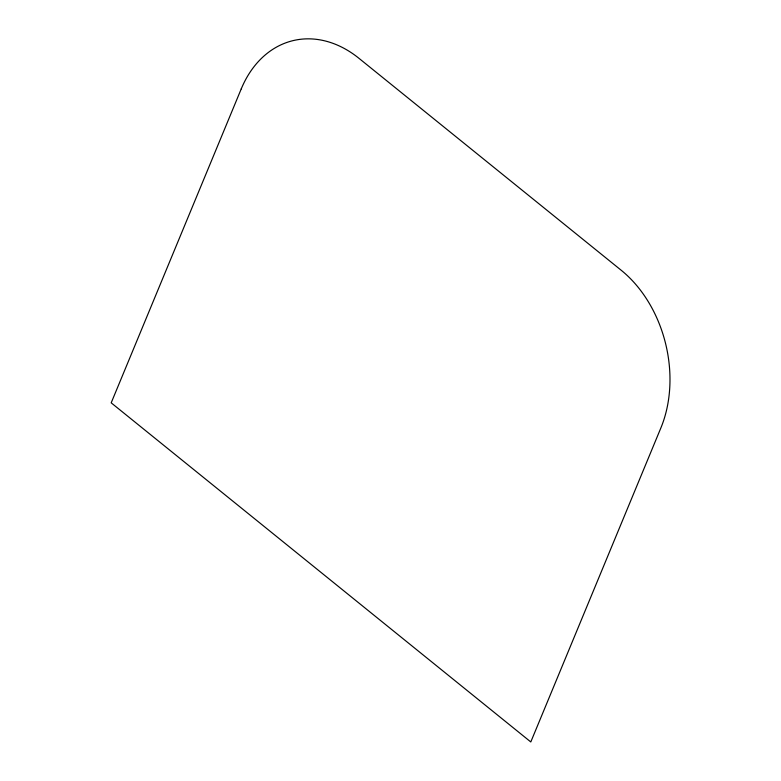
<?xml version="1.0" encoding="UTF-8"?>
<svg xmlns="http://www.w3.org/2000/svg" width="781" height="781" viewBox="0 0 781 781"><rect width="100%" height="100%" fill="white"/><g stroke="black" fill="none" stroke-linecap="round" stroke-linejoin="round"><path stroke-width="1.17" d="M241.241 88.897L111.195 402.84L530.797 741.95L660.843 428.008A115.032 85.978 76.5 0 0 621.178 270.236L358.928 58.292A115.032 85.978 76.5 0 0 241.241 88.897"/></g></svg>
